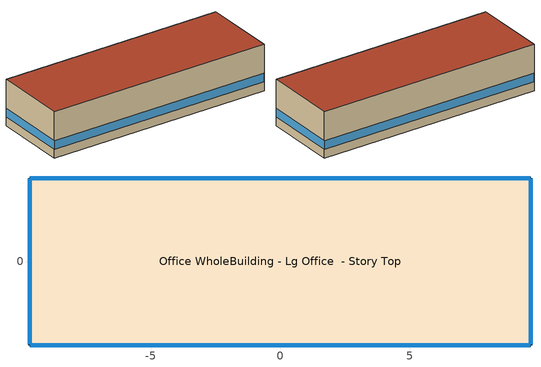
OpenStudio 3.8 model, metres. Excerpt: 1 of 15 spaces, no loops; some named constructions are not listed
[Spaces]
Office WholeBuilding - Lg Office  - Story Top
 floor adiabatic (Typical Interior Floor): -9.68,-3.23 -9.68,3.23 9.68,3.23 9.68,-3.23 z47.55
 wall outside: -9.68,3.23 -9.68,-3.23 9.68,-3.23 9.68,3.23 -9.68,3.23 z47.55:51.51
 window (Window U-0.91 SHGC 0.68): -9.68,3.2 -9.68,-3.2 / 9.66,3.23 -9.66,3.23 / -9.66,-3.23 9.66,-3.23 / 9.68,-3.2 9.68,3.2 z48.31:49.03
 roof outside: 9.68,-3.23 9.68,3.23 -9.68,3.23 -9.68,-3.23 z51.51
[Schedule:Ruleset]
Name | Default Day Schedule | Summer Design Day Schedule | Winter Design Day Schedule
OfficeLarge BLDG_LIGHT_SCH | OfficeLarge BLDG_LIGHT_SCH Default | OfficeLarge BLDG_LIGHT_SCH Summer Design Day | OfficeLarge BLDG_LIGHT_SCH Winter Design Day
OfficeLarge ALWAYS_ON | OfficeLarge ALWAYS_ON Default | OfficeLarge ALWAYS_ON Summer Design Day | OfficeLarge ALWAYS_ON Winter Design Day
OfficeLarge CLGSETP_DC_SCH | OfficeLarge CLGSETP_DC_SCH Default | OfficeLarge CLGSETP_DC_SCH Summer Design Day | OfficeLarge CLGSETP_DC_SCH Winter Design Day
OfficeLarge BLDG_LIGHT_SCH BPR Adjusted | OfficeLarge BLDG_LIGHT_SCH Default 1 | OfficeLarge BLDG_LIGHT_SCH Summer Design Day 1 | OfficeLarge BLDG_LIGHT_SCH Winter Design Day 1
OfficeLarge ALWAYS_ON BPR Adjusted | OfficeLarge ALWAYS_ON Default 1 | OfficeLarge ALWAYS_ON Summer Design Day 1 | OfficeLarge ALWAYS_ON Winter Design Day 1
[Schedule:Day]
OfficeLarge BLDG_LIGHT_SCH Default: Average, 5, 0, 0.05, 24, 0, 0.05
OfficeLarge BLDG_LIGHT_SCH Sat Day: Average, 0, 15, 0.0017145, 0, 30, 0.002286, 0, 45, 0.0028575, 1, 0, 0.003429, 1, 15, 0.0040005, 1, 30, 0.004572, 2, 0, 0.004572, 2, 15, 0.010929, 2, 30, 0.017286, 2, 45, 0.023643, 3, 0, 0.03, 3, 15, 0.036357, 3, 30, 0.042714, 3, 45, 0.049071, 4, 0, 0.055428, 4, 15, 0.083142, 4, 30, 0.110856, 4, 45, 0.13857, 5, 0, 0.166284, 5, 15, 0.193998, 5, 30, 0.221712, 5, 45, 0.249426, 6, 0, 0.27714, 11, 15, 0.27714, 11, 30, 0.272101, 11, 45, 0.267062, 12, 0, 0.262023, 12, 15, 0.256984, 12, 30, 0.251945, 12, 45, 0.246907, 13, 0, 0.241868, 13, 15, 0.236829, 13, 30, 0.23179, 13, 45, 0.226751, 14, 0, 0.221712, 14, 15, 0.216673, 14, 30, 0.211634, 14, 45, 0.206595, 15, 0, 0.201556, 15, 15, 0.196517, 15, 30, 0.191479, 15, 45, 0.18644, 16, 0, 0.181401, 16, 15, 0.176362, 16, 30, 0.171323, 16, 45, 0.166284, 17, 0, 0.161245, 17, 15, 0.156206, 17, 30, 0.151167, 17, 45, 0.146128, 18, 0, 0.141089, 18, 15, 0.136051, 18, 30, 0.131012, 18, 45, 0.125973, 19, 0, 0.120934, 19, 15, 0.115895, 19, 30, 0.110856, 21, 30, 0.110856, 21, 45, 0.096999, 22, 0, 0.083142, 22, 15, 0.069285, 22, 30, 0.055428, 22, 45, 0.041571, 23, 0, 0.027714, 23, 15, 0.013857, 23, 30, 0, 23, 45, 0.0005715, 24, 0, 0.001143
OfficeLarge BLDG_LIGHT_SCH Summer Design Day; OfficeLarge ALWAYS_ON Winter Design Day; OfficeLarge ALWAYS_ON Summer Design Day; OfficeLarge BLDG_LIGHT_SCH Summer Design Day 1; OfficeLarge ALWAYS_ON Summer Design Day 1; OfficeLarge ALWAYS_ON Winter Design Day 1: 24, 0, 1
OfficeLarge BLDG_LIGHT_SCH Wkdy Day: Average, 4, 30, 0.500466, 4, 45, 0.50576, 5, 0, 0.511054, 5, 15, 0.516348, 5, 30, 0.521642, 5, 45, 0.520835, 6, 0, 0.520028, 6, 15, 0.519222, 6, 30, 0.518415, 6, 45, 0.537978, 7, 0, 0.55754, 7, 15, 0.577103, 7, 30, 0.596666, 7, 45, 0.655355, 8, 0, 0.714043, 8, 15, 0.772732, 8, 30, 0.83142, 15, 7, 0.83142, 15, 22, 0.65256, 15, 37, 0.630202, 15, 52, 0.607845, 16, 0, 0.596666, 16, 30, 0.596666, 16, 45, 0.591775, 17, 0, 0.586885, 17, 15, 0.581994, 17, 30, 0.577103, 17, 45, 0.572213, 18, 0, 0.567322, 18, 15, 0.562431, 18, 30, 0.55754, 19, 0, 0.55754, 19, 15, 0.547759, 19, 30, 0.537978, 19, 45, 0.528196, 20, 0, 0.518415, 20, 15, 0.513524, 20, 30, 0.508633, 20, 45, 0.503743, 21, 0, 0.498852, 21, 15, 0.499255, 21, 30, 0.499659, 21, 45, 0.500062, 22, 0, 0.500466, 24, 0, 0.500466
OfficeLarge BLDG_LIGHT_SCH Winter Design Day; OfficeLarge BLDG_LIGHT_SCH Winter Design Day 1: 24, 0, 0
OfficeLarge ALWAYS_ON Default; autogen OfficeLarge ALWAYS_ON 0_day_sch; autogen OfficeLarge ALWAYS_ON 1_day_sch: Average, 24, 0, 1
15 space(s) Occ Sch Sunday 1: Average, 5, 0, 0, 24, 0, 0
15 space(s) Occ Sch Saturday 1: Average, 1, 30, 0, 1, 45, 0.00233587, 2, 0, 0.00467173, 2, 15, 0.0070076, 2, 30, 0.00934346, 2, 45, 0.0070076, 3, 0, 0.00467173, 3, 15, 0.00233587, 3, 30, 0, 3, 45, 0.00934346, 4, 0, 0.0186869, 4, 15, 0.0280304, 4, 30, 0.0373739, 4, 45, 0.0280304, 5, 0, 0.0186869, 5, 15, 0.00934346, 5, 30, 0, 13, 45, 0, 14, 0, 0.00177971, 14, 15, 0.00355941, 14, 30, 0.00533912, 14, 45, 0.00711883, 15, 0, 0.00889854, 15, 15, 0.0106782, 15, 30, 0.012458, 15, 45, 0.0142377, 16, 0, 0.0160174, 16, 15, 0.0177971, 16, 30, 0.0195768, 16, 45, 0.0213565, 17, 0, 0.0231362, 17, 15, 0.0249159, 17, 30, 0.0266956, 17, 45, 0.0284753, 18, 0, 0.030255, 18, 15, 0.0320347, 18, 30, 0.0338144, 18, 45, 0.0355941, 19, 0, 0.0373739, 19, 15, 0.0280304, 19, 30, 0.0186869, 19, 45, 0.00934346, 20, 0, 0, 21, 0, 0, 21, 15, 0.00233587, 21, 30, 0.00467173, 21, 45, 0.0070076, 22, 0, 0.00934346, 22, 15, 0.0070076, 22, 30, 0.00467173, 22, 45, 0.00233587, 23, 0, 0, 24, 0, 0
OfficeLarge CLGSETP_DC_SCH Default; autogen OfficeLarge CLGSETP_DC_SCH 0_day_sch; autogen OfficeLarge CLGSETP_DC_SCH 1_day_sch: Average, 24, 0, 27
OfficeLarge CLGSETP_DC_SCH Winter Design Day; OfficeLarge CLGSETP_DC_SCH Summer Design Day: 24, 0, 27
autogen OfficeLarge HTGSETP_DC_SCH 0_day_sch; autogen OfficeLarge HTGSETP_DC_SCH 1_day_sch: Average, 24, 0, 18
OfficeLarge BLDG_LIGHT_SCH Default 1: No, 24, 0, 0
OfficeLarge ALWAYS_ON Default 1: No, 24, 0, 1
[Schedule:Rule]
Name | Schedule Ruleset | Rule Order | Day Schedule | Apply Saturday | Date Specification Type | Start Month | Start Day | End Month | End Day | Apply Monday | Apply Tuesday | Apply Wednesday | Apply Thursday | Apply Friday | Apply Sunday | Specific Month 1 | Specific Day 1 | Specific Month 2 | Specific Day 2 | Specific Month 3 | Specific Day 3 | Specific Month 4 | Specific Day 4 | Specific Month 5 | Specific Day 5 | Specific Month 6 | Specific Day 6 | Specific Month 7 | Specific Day 7 | Specific Month 8 | Specific Day 8 | Specific Month 9 | Specific Day 9 | Specific Month 10 | Specific Day 10 | Specific Month 11 | Specific Day 11 | Specific Month 12 | Specific Day 12 | Specific Month 13 | Specific Day 13 | Specific Month 14 | Specific Day 14 | Specific Month 15 | Specific Day 15 | Specific Month 16 | Specific Day 16 | Specific Month 17 | Specific Day 17 | Specific Month 18 | Specific Day 18 | Specific Month 19 | Specific Day 19 | Specific Month 20 | Specific Day 20 | Specific Month 21 | Specific Day 21 | Specific Month 22 | Specific Day 22 | Specific Month 23 | Specific Day 23 | Specific Month 24 | Specific Day 24 | Specific Month 25 | Specific Day 25 | Specific Month 26 | Specific Day 26 | Specific Month 27 | Specific Day 27 | Specific Month 28 | Specific Day 28 | Specific Month 29 | Specific Day 29 | Specific Month 30 | Specific Day 30 | Specific Month 31 | Specific Day 31 | Specific Month 32 | Specific Day 32 | Specific Month 33 | Specific Day 33 | Specific Month 34 | Specific Day 34 | Specific Month 35 | Specific Day 35 | Specific Month 36 | Specific Day 36 | Specific Month 37 | Specific Day 37 | Specific Month 38 | Specific Day 38 | Specific Month 39 | Specific Day 39 | Specific Month 40 | Specific Day 40 | Specific Month 41 | Specific Day 41 | Specific Month 42 | Specific Day 42 | Specific Month 43 | Specific Day 43 | Specific Month 44 | Specific Day 44 | Specific Month 45 | Specific Day 45 | Specific Month 46 | Specific Day 46 | Specific Month 47 | Specific Day 47 | Specific Month 48 | Specific Day 48 | Specific Month 49 | Specific Day 49 | Specific Month 50 | Specific Day 50 | Specific Month 51 | Specific Day 51 | Specific Month 52 | Specific Day 52
Schedule Rule 1 | OfficeLarge BLDG_LIGHT_SCH | 1 | OfficeLarge BLDG_LIGHT_SCH Sat Day | Yes | DateRange | 1 | 1 | 12 | 31
Schedule Rule 2 | OfficeLarge BLDG_LIGHT_SCH | 0 | OfficeLarge BLDG_LIGHT_SCH Wkdy Day |  | DateRange | 1 | 1 | 12 | 31 | Yes | Yes | Yes | Yes | Yes
autogen OfficeLarge ALWAYS_ON 0 | OfficeLarge ALWAYS_ON | 0 | autogen OfficeLarge ALWAYS_ON 0_day_sch | Yes | SpecificDates |  |  |  |  | Yes | Yes | Yes | Yes | Yes | Yes | 1 | 6 | 1 | 13 | 1 | 20 | 1 | 27 | 2 | 3 | 2 | 10 | 2 | 17 | 2 | 24 | 3 | 3 | 3 | 10 | 3 | 17 | 3 | 24 | 3 | 31 | 4 | 7 | 4 | 14 | 4 | 21 | 4 | 28 | 5 | 5 | 5 | 12 | 5 | 19 | 5 | 26 | 6 | 2 | 6 | 9 | 6 | 16 | 6 | 23 | 6 | 30 | 7 | 7 | 7 | 14 | 7 | 21 | 7 | 28 | 8 | 4 | 8 | 11 | 8 | 18 | 8 | 25 | 9 | 1 | 9 | 8 | 9 | 15 | 9 | 22 | 9 | 29 | 10 | 6 | 10 | 13 | 10 | 20 | 10 | 27 | 11 | 3 | 11 | 10 | 11 | 17 | 11 | 24 | 12 | 1 | 12 | 8 | 12 | 15 | 12 | 22 | 12 | 29
autogen OfficeLarge ALWAYS_ON 1 | OfficeLarge ALWAYS_ON | 1 | autogen OfficeLarge ALWAYS_ON 1_day_sch | Yes | SpecificDates |  |  |  |  | Yes | Yes | Yes | Yes | Yes | Yes | 1 | 7 | 1 | 14 | 1 | 21 | 1 | 28 | 2 | 4 | 2 | 11 | 2 | 18 | 2 | 25 | 3 | 4 | 3 | 11 | 3 | 18 | 3 | 25 | 4 | 1 | 4 | 8 | 4 | 15 | 4 | 22 | 4 | 29 | 5 | 6 | 5 | 13 | 5 | 20 | 5 | 27 | 6 | 3 | 6 | 10 | 6 | 17 | 6 | 24 | 7 | 1 | 7 | 8 | 7 | 15 | 7 | 22 | 7 | 29 | 8 | 5 | 8 | 12 | 8 | 19 | 8 | 26 | 9 | 2 | 9 | 9 | 9 | 16 | 9 | 23 | 9 | 30 | 10 | 7 | 10 | 14 | 10 | 21 | 10 | 28 | 11 | 4 | 11 | 11 | 11 | 18 | 11 | 25 | 12 | 2 | 12 | 9 | 12 | 16 | 12 | 23 | 12 | 30
autogen OfficeLarge CLGSETP_DC_SCH 0 | OfficeLarge CLGSETP_DC_SCH | 0 | autogen OfficeLarge CLGSETP_DC_SCH 0_day_sch | Yes | SpecificDates |  |  |  |  | Yes | Yes | Yes | Yes | Yes | Yes | 1 | 6 | 1 | 13 | 1 | 20 | 1 | 27 | 2 | 3 | 2 | 10 | 2 | 17 | 2 | 24 | 3 | 3 | 3 | 10 | 3 | 17 | 3 | 24 | 3 | 31 | 4 | 7 | 4 | 14 | 4 | 21 | 4 | 28 | 5 | 5 | 5 | 12 | 5 | 19 | 5 | 26 | 6 | 2 | 6 | 9 | 6 | 16 | 6 | 23 | 6 | 30 | 7 | 7 | 7 | 14 | 7 | 21 | 7 | 28 | 8 | 4 | 8 | 11 | 8 | 18 | 8 | 25 | 9 | 1 | 9 | 8 | 9 | 15 | 9 | 22 | 9 | 29 | 10 | 6 | 10 | 13 | 10 | 20 | 10 | 27 | 11 | 3 | 11 | 10 | 11 | 17 | 11 | 24 | 12 | 1 | 12 | 8 | 12 | 15 | 12 | 22 | 12 | 29
autogen OfficeLarge CLGSETP_DC_SCH 1 | OfficeLarge CLGSETP_DC_SCH | 1 | autogen OfficeLarge CLGSETP_DC_SCH 1_day_sch | Yes | SpecificDates |  |  |  |  | Yes | Yes | Yes | Yes | Yes | Yes | 1 | 7 | 1 | 14 | 1 | 21 | 1 | 28 | 2 | 4 | 2 | 11 | 2 | 18 | 2 | 25 | 3 | 4 | 3 | 11 | 3 | 18 | 3 | 25 | 4 | 1 | 4 | 8 | 4 | 15 | 4 | 22 | 4 | 29 | 5 | 6 | 5 | 13 | 5 | 20 | 5 | 27 | 6 | 3 | 6 | 10 | 6 | 17 | 6 | 24 | 7 | 1 | 7 | 8 | 7 | 15 | 7 | 22 | 7 | 29 | 8 | 5 | 8 | 12 | 8 | 19 | 8 | 26 | 9 | 2 | 9 | 9 | 9 | 16 | 9 | 23 | 9 | 30 | 10 | 7 | 10 | 14 | 10 | 21 | 10 | 28 | 11 | 4 | 11 | 11 | 11 | 18 | 11 | 25 | 12 | 2 | 12 | 9 | 12 | 16 | 12 | 23 | 12 | 30
Schedule Rule 22 | OfficeLarge BLDG_LIGHT_SCH BPR Adjusted | 0 | OfficeLarge BLDG_LIGHT_SCH Wkdy Day |  | DateRange | 1 | 1 | 12 | 31 | Yes | Yes | Yes | Yes | Yes
Schedule Rule 23 | OfficeLarge BLDG_LIGHT_SCH BPR Adjusted | 1 | OfficeLarge BLDG_LIGHT_SCH Sat Day | Yes | DateRange | 1 | 1 | 12 | 31
autogen OfficeLarge ALWAYS_ON 0 1 | OfficeLarge ALWAYS_ON BPR Adjusted | 0 | autogen OfficeLarge ALWAYS_ON 0_day_sch | Yes | SpecificDates |  |  |  |  | Yes | Yes | Yes | Yes | Yes | Yes | 1 | 6 | 1 | 13 | 1 | 20 | 1 | 27 | 2 | 3 | 2 | 10 | 2 | 17 | 2 | 24 | 3 | 3 | 3 | 10 | 3 | 17 | 3 | 24 | 3 | 31 | 4 | 7 | 4 | 14 | 4 | 21 | 4 | 28 | 5 | 5 | 5 | 12 | 5 | 19 | 5 | 26 | 6 | 2 | 6 | 9 | 6 | 16 | 6 | 23 | 6 | 30 | 7 | 7 | 7 | 14 | 7 | 21 | 7 | 28 | 8 | 4 | 8 | 11 | 8 | 18 | 8 | 25 | 9 | 1 | 9 | 8 | 9 | 15 | 9 | 22 | 9 | 29 | 10 | 6 | 10 | 13 | 10 | 20 | 10 | 27 | 11 | 3 | 11 | 10 | 11 | 17 | 11 | 24 | 12 | 1 | 12 | 8 | 12 | 15 | 12 | 22 | 12 | 29
autogen OfficeLarge ALWAYS_ON 2 | OfficeLarge ALWAYS_ON BPR Adjusted | 1 | autogen OfficeLarge ALWAYS_ON 1_day_sch | Yes | SpecificDates |  |  |  |  | Yes | Yes | Yes | Yes | Yes | Yes | 1 | 7 | 1 | 14 | 1 | 21 | 1 | 28 | 2 | 4 | 2 | 11 | 2 | 18 | 2 | 25 | 3 | 4 | 3 | 11 | 3 | 18 | 3 | 25 | 4 | 1 | 4 | 8 | 4 | 15 | 4 | 22 | 4 | 29 | 5 | 6 | 5 | 13 | 5 | 20 | 5 | 27 | 6 | 3 | 6 | 10 | 6 | 17 | 6 | 24 | 7 | 1 | 7 | 8 | 7 | 15 | 7 | 22 | 7 | 29 | 8 | 5 | 8 | 12 | 8 | 19 | 8 | 26 | 9 | 2 | 9 | 9 | 9 | 16 | 9 | 23 | 9 | 30 | 10 | 7 | 10 | 14 | 10 | 21 | 10 | 28 | 11 | 4 | 11 | 11 | 11 | 18 | 11 | 25 | 12 | 2 | 12 | 9 | 12 | 16 | 12 | 23 | 12 | 30
